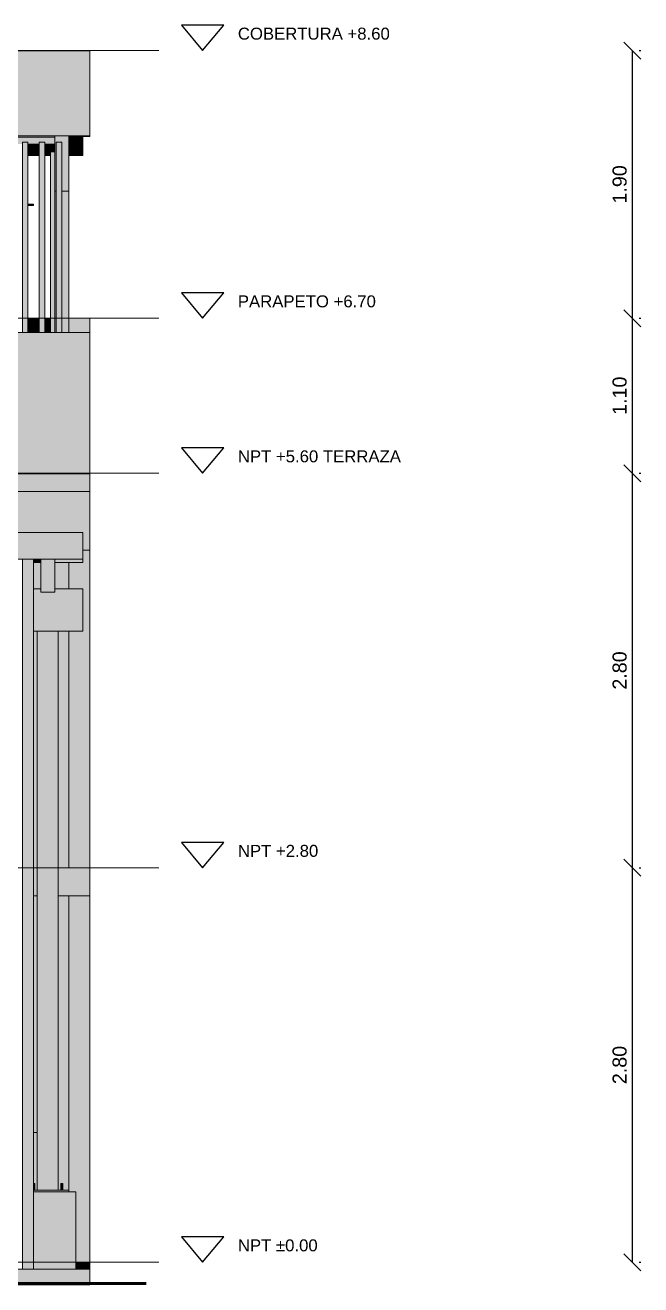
# Model space of a CAD drawing. Header units: metres. Extents: x -3.9 to 79.9, y -56.9 to 20.9.
# Drawn here: x 7.54 to 11.91, y -55.16 to -46.22 of the extents above; entities that cross this region are included whole.
import ezdxf
from ezdxf.enums import TextEntityAlignment as Align

# ---------------------------------------------------------------- set-up
doc = ezdxf.new("R2010")
doc.units = ezdxf.units.M
doc.linetypes.add('DASHED', pattern=[1.524, 1.27, -0.254])
for name, color, linetype, lineweight in [('A-COTA', 1, 'CONTINUOUS', 15), ('A-PROYECCION', 9, 'DASHED', 15), ('A-SIMBOLO', 6, 'CONTINUOUS', 25), ('A-TERRENO', 32, 'CONTINUOUS', 35), ('A-TEXTO', 7, 'CONTINUOUS', 20), ('A-VISTA', 8, 'CONTINUOUS', 20)]:
    doc.layers.add(name, color=color, linetype=linetype, lineweight=lineweight)
doc.styles.add('PLANO', font='arial.ttf')
doc.dimstyles.new('COTA-50', dxfattribs={"dimtxt": 0.1, "dimasz": 2.5, "dimexe": 0.06, "dimexo": 0.05, "dimgap": 0.04, "dimtad": 1, "dimzin": 0, "dimdsep": 46, "dimtxsty": 'PLANO', "dimtsz": 0.06, "dimcen": 2.5, "dimclrd": 1, "dimclre": 1, "dimazin": 3, "dimtfac": 1, "dimtmove": 0, "dimatfit": 3})

msp = doc.modelspace()

# ---------------------------------------------------------------- hatches: boundary and pattern name
at = {"layer": 'A-VISTA', "true_color": 0x6b7178}
h = msp.add_hatch(color=7, dxfattribs=at)
h.dxf.hatch_style = 1
h.paths.add_polyline_path([(0, -47.005), (0, -46.4025), (8, -46.4025), (8, -47.005)])
at = {"layer": 'A-VISTA', "true_color": 0x5b636b}
h = msp.add_hatch(color=7, dxfattribs=at)
h.dxf.hatch_style = 1
h.paths.add_polyline_path([(4, -47.0138), (4, -47.005), (7.75, -47.005), (7.75, -47.0138)])
h = msp.add_hatch(color=7, dxfattribs=at)
h.dxf.hatch_style = 1
h.paths.add_polyline_path([(4, -47.0637), (4, -47.0138), (7.75, -47.0138), (7.75, -47.0637), (7.68, -47.0637), (7.68, -47.05), (7.64, -47.05), (7.64, -47.0637), (7.56, -47.0637), (7.56, -47.05), (7.52, -47.05), (7.52, -47.0637), (7.44, -47.0637), (7.44, -47.05), (7.4, -47.05), (7.4, -47.0637), (7.32, -47.0637), (7.32, -47.05), (7.28, -47.05), (7.28, -47.0637), (7.2, -47.0637), (7.2, -47.05), (7.16, -47.05), (7.16, -47.0637), (7.08, -47.0637), (7.08, -47.05), (7.04, -47.05), (7.04, -47.0637), (6.96, -47.0637), (6.96, -47.05), (6.92, -47.05), (6.92, -47.0637), (6.84, -47.0637), (6.84, -47.05), (6.8, -47.05), (6.8, -47.0637), (6.72, -47.0637), (6.72, -47.05), (6.68, -47.05), (6.68, -47.0637), (6.6, -47.0637), (6.6, -47.05), (6.56, -47.05), (6.56, -47.0637), (6.48, -47.0637), (6.48, -47.05), (6.44, -47.05), (6.44, -47.0637), (6.36, -47.0637), (6.36, -47.05), (6.32, -47.05), (6.32, -47.0637), (6.24, -47.0637), (6.24, -47.05), (6.2, -47.05), (6.2, -47.0637), (6.12, -47.0637), (6.12, -47.05), (6.08, -47.05), (6.08, -47.0637), (6, -47.0637), (6, -47.05), (5.96, -47.05), (5.96, -47.0637), (5.88, -47.0637), (5.88, -47.05), (5.84, -47.05), (5.84, -47.0637), (5.76, -47.0637), (5.76, -47.05), (5.72, -47.05), (5.72, -47.0637), (5.64, -47.0637), (5.64, -47.05), (5.6, -47.05), (5.6, -47.0637), (5.52, -47.0637), (5.52, -47.05), (5.48, -47.05), (5.48, -47.0637), (5.4, -47.0637), (5.4, -47.05), (5.36, -47.05), (5.36, -47.0637), (5.28, -47.0637), (5.28, -47.05), (5.24, -47.05), (5.24, -47.0637), (5.16, -47.0637), (5.16, -47.05), (5.12, -47.05), (5.12, -47.0637), (5.04, -47.0637), (5.04, -47.05), (5, -47.05), (5, -47.0637), (4.92, -47.0637), (4.92, -47.05), (4.88, -47.05), (4.88, -47.0637), (4.8, -47.0637), (4.8, -47.05), (4.76, -47.05), (4.76, -47.0637), (4.68, -47.0637), (4.68, -47.05), (4.64, -47.05), (4.64, -47.0637), (4.56, -47.0637), (4.56, -47.05), (4.52, -47.05), (4.52, -47.0637), (4.44, -47.0637), (4.44, -47.05), (4.4, -47.05), (4.4, -47.0637), (4.32, -47.0637), (4.32, -47.05), (4.28, -47.05), (4.28, -47.0637), (4.2, -47.0637), (4.2, -47.05), (4.16, -47.05), (4.16, -47.0637), (4.08, -47.0637), (4.08, -47.05), (4.04, -47.05), (4.04, -47.0637)])
h = msp.add_hatch(color=7, dxfattribs=at)
h.dxf.hatch_style = 1
h.paths.add_polyline_path([(7.85, -47.3975), (7.8, -47.3975), (7.8, -47.05), (7.76, -47.05), (7.76, -47.3975), (7.75, -47.3975), (7.75, -47.005), (7.85, -47.005)])
h = msp.add_hatch(color=7, dxfattribs=at)
h.dxf.hatch_style = 1
h.paths.add_polyline_path([(7.95, -47.0138), (7.85, -47.0138), (7.85, -47.005), (7.95, -47.005)])
h = msp.add_hatch(color=7, dxfattribs=at)
h.dxf.hatch_style = 1
h.paths.add_polyline_path([(7.95, -47.0637), (7.85, -47.0637), (7.85, -47.0138), (7.95, -47.0138)])
at = {"layer": 'A-VISTA', "true_color": 0xeef5f7}
h = msp.add_hatch(color=7, dxfattribs=at)
h.dxf.hatch_style = 1
h.paths.add_polyline_path([(8, -47.0095), (7.95, -47.0095), (7.95, -47.005), (8, -47.005)])
at = {"layer": 'A-VISTA', "true_color": 0xd6a36c}
h = msp.add_hatch(color=7, dxfattribs=at)
h.dxf.hatch_style = 1
h.paths.add_polyline_path([(7.52, -47.05), (7.56, -47.05), (7.56, -48.4), (7.52, -48.4)])
at = {"layer": 'A-VISTA', "true_color": 0x5b636b}
h = msp.add_hatch(color=7, dxfattribs=at)
h.dxf.hatch_style = 1
h.paths.add_polyline_path([(7.56, -47.1138), (7.56, -47.0637), (7.64, -47.0637), (7.64, -47.1138)])
at = {"layer": 'A-VISTA', "true_color": 0xc3c8cc}
h = msp.add_hatch(color=7, dxfattribs=at)
h.dxf.hatch_style = 1
h.paths.add_polyline_path([(7.56, -47.12), (7.56, -47.1138), (7.64, -47.1138), (7.64, -47.12)])
at = {"layer": 'A-VISTA', "true_color": 0xd6a36c}
h = msp.add_hatch(color=7, dxfattribs=at)
h.dxf.hatch_style = 1
h.paths.add_polyline_path([(7.64, -47.05), (7.68, -47.05), (7.68, -48.4), (7.64, -48.4)])
at = {"layer": 'A-VISTA', "true_color": 0x5b636b}
h = msp.add_hatch(color=7, dxfattribs=at)
h.dxf.hatch_style = 1
h.paths.add_polyline_path([(7.68, -47.1138), (7.68, -47.0637), (7.75, -47.0637), (7.75, -47.1138)])
at = {"layer": 'A-VISTA', "true_color": 0xc3c8cc}
h = msp.add_hatch(color=7, dxfattribs=at)
h.dxf.hatch_style = 1
h.paths.add_polyline_path([(7.68, -47.12), (7.68, -47.1138), (7.75, -47.1138), (7.75, -47.12), (7.72, -47.12)])
at = {"layer": 'A-VISTA', "true_color": 0xd6a36c}
h = msp.add_hatch(color=7, dxfattribs=at)
h.dxf.hatch_style = 1
h.paths.add_polyline_path([(7.76, -47.05), (7.8, -47.05), (7.8, -48.4), (7.76, -48.4)])
at = {"layer": 'A-VISTA', "true_color": 0x5b636b}
h = msp.add_hatch(color=7, dxfattribs=at)
h.dxf.hatch_style = 1
h.paths.add_polyline_path([(7.95, -47.1138), (7.85, -47.1138), (7.85, -47.0637), (7.95, -47.0637)])
at = {"layer": 'A-VISTA', "true_color": 0xc3c8cc}
h = msp.add_hatch(color=7, dxfattribs=at)
h.dxf.hatch_style = 1
h.paths.add_polyline_path([(7.95, -47.12), (7.85, -47.12), (7.85, -47.1138), (7.95, -47.1138)])
at = {"layer": 'A-VISTA', "true_color": 0x5b636b}
h = msp.add_hatch(color=7, dxfattribs=at)
h.dxf.hatch_style = 1
h.paths.add_polyline_path([(7.56, -47.1437), (7.56, -47.12), (7.64, -47.12), (7.64, -47.1437)])
h = msp.add_hatch(color=7, dxfattribs=at)
h.dxf.hatch_style = 1
h.paths.add_polyline_path([(7.68, -47.1437), (7.68, -47.12), (7.72, -47.12), (7.72, -47.1437)])
at = {"layer": 'A-VISTA', "true_color": 0xc3c8cc}
h = msp.add_hatch(color=7, dxfattribs=at)
h.dxf.hatch_style = 1
h.paths.add_polyline_path([(7.72, -47.12), (7.75, -47.12), (7.75, -47.3975), (7.75, -48.4), (7.72, -48.4)])
at = {"layer": 'A-VISTA', "true_color": 0x5b636b}
h = msp.add_hatch(color=7, dxfattribs=at)
h.dxf.hatch_style = 1
h.paths.add_polyline_path([(7.95, -47.1437), (7.85, -47.1437), (7.85, -47.12), (7.95, -47.12)])
h = msp.add_hatch(color=7, dxfattribs=at)
h.dxf.hatch_style = 1
h.paths.add_polyline_path([(7.75, -47.3975), (7.76, -47.3975), (7.76, -48.4), (7.75, -48.4)])
h = msp.add_hatch(color=7, dxfattribs=at)
h.dxf.hatch_style = 1
h.paths.add_polyline_path([(7.85, -48.4), (7.8, -48.4), (7.8, -47.3975), (7.85, -47.3975), (7.85, -48.3)])
h = msp.add_hatch(color=7, dxfattribs=at)
h.dxf.hatch_style = 1
h.paths.add_polyline_path([(7.6, -47.49), (7.6, -47.5), (7.56, -47.5), (7.56, -47.49)])
at = {"layer": 'A-VISTA', "true_color": 0xfbfaf6}
h = msp.add_hatch(color=7, dxfattribs=at)
h.dxf.hatch_style = 1
h.paths.add_polyline_path([(7.64, -48.3), (7.64, -48.3824), (7.6333, -48.3824), (7.6333, -48.3578), (7.5778, -48.3578), (7.5778, -48.35), (7.56, -48.35), (7.56, -48.3)])
at = {"layer": 'A-VISTA', "true_color": 0xb08a70}
h = msp.add_hatch(color=7, dxfattribs=at)
h.dxf.hatch_style = 1
h.paths.add_polyline_path([(7.5778, -48.35), (7.5778, -48.3578), (7.6333, -48.3578), (7.6333, -48.3824), (7.64, -48.3824), (7.64, -48.4), (7.56, -48.4), (7.56, -48.35)])
at = {"layer": 'A-VISTA', "true_color": 0xfbfaf6}
h = msp.add_hatch(color=7, dxfattribs=at)
h.dxf.hatch_style = 1
h.paths.add_polyline_path([(7.72, -48.3), (7.72, -48.4), (7.6889, -48.4), (7.6889, -48.3824), (7.68, -48.3824), (7.68, -48.3)])
h = msp.add_hatch(color=7, dxfattribs=at)
h.dxf.hatch_style = 1
h.paths.add_polyline_path([(7.85, -48.3), (8, -48.3), (8, -48.4), (7.85, -48.4)])
at = {"layer": 'A-VISTA', "true_color": 0xcbc7c0}
h = msp.add_hatch(color=7, dxfattribs=at)
h.dxf.hatch_style = 1
h.paths.add_polyline_path([(0, -48.4), (8, -48.4), (8, -49.405), (0, -49.405)])
at = {"layer": 'A-VISTA', "true_color": 0xb08a70}
h = msp.add_hatch(color=7, dxfattribs=at)
h.dxf.hatch_style = 1
h.paths.add_polyline_path([(7.6889, -48.3824), (7.6889, -48.4), (7.68, -48.4), (7.68, -48.3824)])
at = {"layer": 'A-VISTA', "true_color": 0xeef5f7}
h = msp.add_hatch(color=7, dxfattribs=at)
h.dxf.hatch_style = 1
h.paths.add_polyline_path([(0, -49.405), (8, -49.405), (8, -49.53), (0, -49.53)])
at = {"layer": 'A-VISTA', "true_color": 0x6b7178}
h = msp.add_hatch(color=7, dxfattribs=at)
h.dxf.hatch_style = 1
h.paths.add_polyline_path([(0, -49.945), (0, -49.53), (8, -49.53), (8, -49.945), (7.95, -49.945), (7.95, -49.82), (0.05, -49.82), (0.05, -49.945)])
at = {"layer": 'A-VISTA', "true_color": 0xc3c8cc}
h = msp.add_hatch(color=7, dxfattribs=at)
h.dxf.hatch_style = 1
h.paths.add_polyline_path([(0.05, -50.01), (0.05, -49.82), (7.95, -49.82), (7.95, -50.01)])
at = {"layer": 'A-VISTA', "true_color": 0xefede7}
h = msp.add_hatch(color=7, dxfattribs=at)
h.dxf.hatch_style = 1
h.paths.add_polyline_path([(8, -52.2), (7.85, -52.2), (7.85, -50.52), (7.95, -50.52), (7.95, -50.22), (7.85, -50.22), (7.85, -50.0325), (7.95, -50.0325), (7.95, -50.01), (7.95, -49.945), (8, -49.945)])
at = {"layer": 'A-VISTA', "true_color": 0xc3c8cc}
h = msp.add_hatch(color=7, dxfattribs=at)
h.dxf.hatch_style = 1
h.paths.add_polyline_path([(7.6, -55.05), (7.52, -55.05), (7.52, -50.01), (7.6, -50.01)])
at = {"layer": 'A-VISTA', "true_color": 0x5b636b}
h = msp.add_hatch(color=7, dxfattribs=at)
h.dxf.hatch_style = 1
h.paths.add_polyline_path([(7.6, -50.0325), (7.6, -50.01), (7.65, -50.01), (7.65, -50.0325)])
at = {"layer": 'A-VISTA', "true_color": 0xfbfaf6}
h = msp.add_hatch(color=7, dxfattribs=at)
h.dxf.hatch_style = 1
h.paths.add_polyline_path([(7.65, -50.22), (7.6, -50.22), (7.6, -50.0325), (7.65, -50.0325)])
at = {"layer": 'A-VISTA', "true_color": 0x5b636b}
h = msp.add_hatch(color=7, dxfattribs=at)
h.dxf.hatch_style = 1
h.paths.add_polyline_path([(7.75, -50.245), (7.65, -50.245), (7.65, -50.01), (7.75, -50.01)])
h = msp.add_hatch(color=7, dxfattribs=at)
h.dxf.hatch_style = 1
h.paths.add_polyline_path([(7.95, -50.0325), (7.75, -50.0325), (7.75, -50.01), (7.95, -50.01)])
at = {"layer": 'A-VISTA', "true_color": 0xfbfaf6}
h = msp.add_hatch(color=7, dxfattribs=at)
h.dxf.hatch_style = 1
h.paths.add_polyline_path([(7.85, -50.22), (7.75, -50.22), (7.75, -50.0325), (7.85, -50.0325)])
at = {"layer": 'A-VISTA', "true_color": 0x5b636b}
h = msp.add_hatch(color=7, dxfattribs=at)
h.dxf.hatch_style = 1
h.paths.add_polyline_path([(7.95, -50.22), (7.95, -50.52), (7.6, -50.52), (7.6, -50.22), (7.65, -50.22), (7.65, -50.245), (7.75, -50.245), (7.75, -50.22)])
at = {"layer": 'A-VISTA', "true_color": 0xfbfaf6}
h = msp.add_hatch(color=7, dxfattribs=at)
h.dxf.hatch_style = 1
h.paths.add_polyline_path([(7.6, -52.2), (7.6, -50.52), (7.625, -50.52), (7.625, -52.2)])
at = {"layer": 'A-VISTA', "true_color": 0x5b636b}
h = msp.add_hatch(color=7, dxfattribs=at)
h.dxf.hatch_style = 1
h.paths.add_polyline_path([(7.775, -54.488), (7.625, -54.488), (7.625, -50.52), (7.775, -50.52)])
at = {"layer": 'A-VISTA', "true_color": 0xfbfaf6}
h = msp.add_hatch(color=7, dxfattribs=at)
h.dxf.hatch_style = 1
h.paths.add_polyline_path([(7.85, -52.2), (7.775, -52.2), (7.775, -50.52), (7.85, -50.52)])
at = {"layer": 'A-VISTA', "true_color": 0xcbc7c0}
h = msp.add_hatch(color=7, dxfattribs=at)
h.dxf.hatch_style = 1
h.paths.add_polyline_path([(7.625, -52.2), (7.625, -52.4), (7.6, -52.4), (7.6, -52.2)])
h = msp.add_hatch(color=7, dxfattribs=at)
h.dxf.hatch_style = 1
h.paths.add_polyline_path([(8, -52.2), (8, -52.4), (7.775, -52.4), (7.775, -52.2)])
at = {"layer": 'A-VISTA', "true_color": 0xfbfaf6}
h = msp.add_hatch(color=7, dxfattribs=at)
h.dxf.hatch_style = 1
h.paths.add_polyline_path([(7.625, -52.4), (7.625, -54.0792), (7.6, -54.0792), (7.6, -52.4)])
h = msp.add_hatch(color=7, dxfattribs=at)
h.dxf.hatch_style = 1
h.paths.add_polyline_path([(7.85, -54.488), (7.808, -54.488), (7.808, -54.44), (7.792, -54.44), (7.792, -54.488), (7.775, -54.488), (7.775, -52.4), (7.85, -52.4)])
at = {"layer": 'A-VISTA', "true_color": 0xefede7}
h = msp.add_hatch(color=7, dxfattribs=at)
h.dxf.hatch_style = 1
h.paths.add_polyline_path([(8, -55), (7.9, -55), (7.9, -54.5), (7.85, -54.5), (7.85, -54.488), (7.85, -54.488), (7.85, -52.4), (8, -52.4)])
at = {"layer": 'A-VISTA', "true_color": 0xb08a70}
h = msp.add_hatch(color=7, dxfattribs=at)
h.dxf.hatch_style = 1
h.paths.add_polyline_path([(7.625, -54.0792), (7.625, -54.488), (7.608, -54.488), (7.608, -54.44), (7.6, -54.44), (7.6, -54.0792)])
at = {"layer": 'A-VISTA', "true_color": 0xc3c8cc}
h = msp.add_hatch(color=7, dxfattribs=at)
h.dxf.hatch_style = 1
h.paths.add_polyline_path([(7.608, -54.44), (7.608, -54.488), (7.6, -54.488), (7.6, -54.44)])
h = msp.add_hatch(color=7, dxfattribs=at)
h.dxf.hatch_style = 1
h.paths.add_polyline_path([(7.792, -54.44), (7.808, -54.44), (7.808, -54.488), (7.792, -54.488)])
at = {"layer": 'A-VISTA', "true_color": 0x5b636b}
h = msp.add_hatch(color=7, dxfattribs=at)
h.dxf.hatch_style = 1
h.paths.add_polyline_path([(7.85, -54.488), (7.85, -54.5), (7.6, -54.5), (7.6, -54.488)])
at = {"layer": 'A-VISTA', "true_color": 0xcbc7c0}
h = msp.add_hatch(color=7, dxfattribs=at)
h.dxf.hatch_style = 1
h.paths.add_polyline_path([(7.9, -54.5), (7.9, -55.05), (7.6, -55.05), (7.6, -54.5)])
at = {"layer": 'A-VISTA', "true_color": 0xe2ded6}
h = msp.add_hatch(color=7, dxfattribs=at)
h.dxf.hatch_style = 1
h.paths.add_polyline_path([(0, -55.05), (8, -55.05), (8, -55.15), (0, -55.15)])
at = {"layer": 'A-VISTA', "true_color": 0xf4f2ed}
h = msp.add_hatch(color=7, dxfattribs=at)
h.dxf.hatch_style = 1
h.paths.add_polyline_path([(8, -55.05), (7.9, -55.05), (7.9, -55), (8, -55)])
h = msp.add_hatch(color=7, dxfattribs=at)
h.dxf.hatch_style = 1
h.paths.add_polyline_path([(0, -55.15), (8, -55.15), (8, -55.16), (0, -55.16)])

# ---------------------------------------------------------------- linework, layer by layer
at = {"layer": 'A-PROYECCION', "lineweight": 13}
for p, q in [((-0.4, -46.4), (8.65, -46.4)), ((-0.4, -48.3), (8.65, -48.3)), ((-0.4, -49.4), (8.65, -49.4)), ((-0.4, -52.2), (8.65, -52.2)), ((-0.4, -55), (8.65, -55))]:
    msp.add_line(p, q, dxfattribs=at)
at = {"layer": 'A-SIMBOLO'}
for points in [[(8.8, -46.4), (8.95, -46.22), (8.65, -46.22)], [(8.8, -48.3), (8.95, -48.12), (8.65, -48.12)], [(8.8, -49.4), (8.95, -49.22), (8.65, -49.22)], [(8.8, -52.2), (8.95, -52.02), (8.65, -52.02)], [(8.8, -55), (8.95, -54.82), (8.65, -54.82)]]:
    msp.add_lwpolyline(points, close=True, dxfattribs=at)
at = {"layer": 'A-TERRENO', "lineweight": 60}
msp.add_line((-0.4, -55.15), (8.4, -55.15), dxfattribs=at)
at = {"layer": 'A-VISTA'}
for points in [[(0, -47.005), (0, -46.4025), (8, -46.4025), (8, -47.005)], [(4, -47.0138), (4, -47.005), (7.75, -47.005), (7.75, -47.0138)], [(7.85, -47.3975), (7.8, -47.3975), (7.8, -47.05), (7.76, -47.05), (7.76, -47.3975), (7.75, -47.3975), (7.75, -47.005), (7.85, -47.005)], [(7.95, -47.0138), (7.85, -47.0138), (7.85, -47.005), (7.95, -47.005)], [(7.95, -47.0637), (7.85, -47.0637), (7.85, -47.0138), (7.95, -47.0138)], [(8, -47.0095), (7.95, -47.0095), (7.95, -47.005), (8, -47.005)], [(7.52, -47.05), (7.56, -47.05), (7.56, -48.4), (7.52, -48.4)], [(7.56, -47.1138), (7.56, -47.0637), (7.64, -47.0637), (7.64, -47.1138)], [(7.56, -47.12), (7.56, -47.1138), (7.64, -47.1138), (7.64, -47.12)], [(7.64, -47.05), (7.68, -47.05), (7.68, -48.4), (7.64, -48.4)], [(7.68, -47.1138), (7.68, -47.0637), (7.75, -47.0637), (7.75, -47.1138)], [(7.68, -47.12), (7.68, -47.1138), (7.75, -47.1138), (7.75, -47.12), (7.72, -47.12)], [(7.76, -47.05), (7.8, -47.05), (7.8, -48.4), (7.76, -48.4)], [(7.95, -47.1138), (7.85, -47.1138), (7.85, -47.0637), (7.95, -47.0637)], [(7.95, -47.12), (7.85, -47.12), (7.85, -47.1138), (7.95, -47.1138)], [(7.56, -47.1437), (7.56, -47.12), (7.64, -47.12), (7.64, -47.1437)], [(7.68, -47.1437), (7.68, -47.12), (7.72, -47.12), (7.72, -47.1437)], [(7.72, -47.12), (7.75, -47.12), (7.75, -47.3975), (7.75, -48.4), (7.72, -48.4)], [(7.95, -47.1437), (7.85, -47.1437), (7.85, -47.12), (7.95, -47.12)], [(7.75, -47.3975), (7.76, -47.3975), (7.76, -48.4), (7.75, -48.4)], [(7.85, -48.4), (7.8, -48.4), (7.8, -47.3975), (7.85, -47.3975), (7.85, -48.3)], [(7.6, -47.49), (7.6, -47.5), (7.56, -47.5), (7.56, -47.49)], [(7.64, -48.3), (7.64, -48.3824), (7.6333, -48.3824), (7.6333, -48.3578), (7.5778, -48.3578), (7.5778, -48.35), (7.56, -48.35), (7.56, -48.3)], [(7.5778, -48.35), (7.5778, -48.3578), (7.6333, -48.3578), (7.6333, -48.3824), (7.64, -48.3824), (7.64, -48.4), (7.56, -48.4), (7.56, -48.35)], [(7.72, -48.3), (7.72, -48.4), (7.6889, -48.4), (7.6889, -48.3824), (7.68, -48.3824), (7.68, -48.3)], [(7.85, -48.3), (8, -48.3), (8, -48.4), (7.85, -48.4)], [(0, -48.4), (8, -48.4), (8, -49.405), (0, -49.405)], [(7.6889, -48.3824), (7.6889, -48.4), (7.68, -48.4), (7.68, -48.3824)], [(0, -49.405), (8, -49.405), (8, -49.53), (0, -49.53)], [(0, -49.945), (0, -49.53), (8, -49.53), (8, -49.945), (7.95, -49.945), (7.95, -49.82), (0.05, -49.82), (0.05, -49.945)], [(0.05, -50.01), (0.05, -49.82), (7.95, -49.82), (7.95, -50.01)], [(8, -52.2), (7.85, -52.2), (7.85, -50.52), (7.95, -50.52), (7.95, -50.22), (7.85, -50.22), (7.85, -50.0325), (7.95, -50.0325), (7.95, -50.01), (7.95, -49.945), (8, -49.945)], [(7.6, -55.05), (7.52, -55.05), (7.52, -50.01), (7.6, -50.01)], [(7.6, -50.0325), (7.6, -50.01), (7.65, -50.01), (7.65, -50.0325)], [(7.65, -50.22), (7.6, -50.22), (7.6, -50.0325), (7.65, -50.0325)], [(7.75, -50.245), (7.65, -50.245), (7.65, -50.01), (7.75, -50.01)], [(7.95, -50.0325), (7.75, -50.0325), (7.75, -50.01), (7.95, -50.01)], [(7.85, -50.22), (7.75, -50.22), (7.75, -50.0325), (7.85, -50.0325)], [(7.95, -50.22), (7.95, -50.52), (7.6, -50.52), (7.6, -50.22), (7.65, -50.22), (7.65, -50.245), (7.75, -50.245), (7.75, -50.22)], [(7.6, -52.2), (7.6, -50.52), (7.625, -50.52), (7.625, -52.2)], [(7.775, -54.488), (7.625, -54.488), (7.625, -50.52), (7.775, -50.52)], [(7.85, -52.2), (7.775, -52.2), (7.775, -50.52), (7.85, -50.52)], [(7.625, -52.2), (7.625, -52.4), (7.6, -52.4), (7.6, -52.2)], [(8, -52.2), (8, -52.4), (7.775, -52.4), (7.775, -52.2)], [(7.625, -52.4), (7.625, -54.0792), (7.6, -54.0792), (7.6, -52.4)], [(7.85, -54.488), (7.808, -54.488), (7.808, -54.44), (7.792, -54.44), (7.792, -54.488), (7.775, -54.488), (7.775, -52.4), (7.85, -52.4)], [(8, -55), (7.9, -55), (7.9, -54.5), (7.85, -54.5), (7.85, -54.488), (7.85, -54.488), (7.85, -52.4), (8, -52.4)], [(7.625, -54.0792), (7.625, -54.488), (7.608, -54.488), (7.608, -54.44), (7.6, -54.44), (7.6, -54.0792)], [(7.608, -54.44), (7.608, -54.488), (7.6, -54.488), (7.6, -54.44)], [(7.792, -54.44), (7.808, -54.44), (7.808, -54.488), (7.792, -54.488)], [(7.85, -54.488), (7.85, -54.5), (7.6, -54.5), (7.6, -54.488)], [(7.9, -54.5), (7.9, -55.05), (7.6, -55.05), (7.6, -54.5)], [(0, -55.05), (8, -55.05), (8, -55.15), (0, -55.15)], [(8, -55.05), (7.9, -55.05), (7.9, -55), (8, -55)], [(0, -55.15), (8, -55.15), (8, -55.16), (0, -55.16)]]:
    msp.add_lwpolyline(points, close=True, dxfattribs=at)
msp.add_lwpolyline([(4, -47.0138), (7.75, -47.0138), (7.75, -47.0637), (7.68, -47.0637), (7.68, -47.05), (7.64, -47.05), (7.64, -47.0637), (7.56, -47.0637), (7.56, -47.05), (7.52, -47.05)], dxfattribs=at)

# ---------------------------------------------------------------- texts
at = {"layer": 'A-TEXTO', "style": 'PLANO'}
for s, p in [('COBERTURA +8.60', (9.05, -46.28)), ('PARAPETO +6.70', (9.05, -48.18)), ('NPT +5.60 TERRAZA', (9.05, -49.28)), ('NPT +2.80', (9.05, -52.08)), ('NPT ±0.00', (9.05, -54.88))]:
    msp.add_text(s, height=0.085, dxfattribs=at).set_placement(p, align=Align.MIDDLE_LEFT)

# ---------------------------------------------------------------- dimensions: what is measured, and where the dimension line sits
at = {"layer": 'A-COTA'}
for base, p1, p2 in [((11.851, -48.3), (11.85, -48.3), (11.85, -46.4)), ((11.851, -49.4), (11.85, -49.4), (11.85, -48.3)), ((11.851, -52.2), (11.85, -52.2), (11.85, -49.4)), ((11.851, -55), (11.85, -55), (11.85, -52.2))]:
    msp.add_linear_dim(base=base, p1=p1, p2=p2, angle=90, dimstyle='COTA-50', dxfattribs=at).render()

doc.saveas('drawing.dxf')
